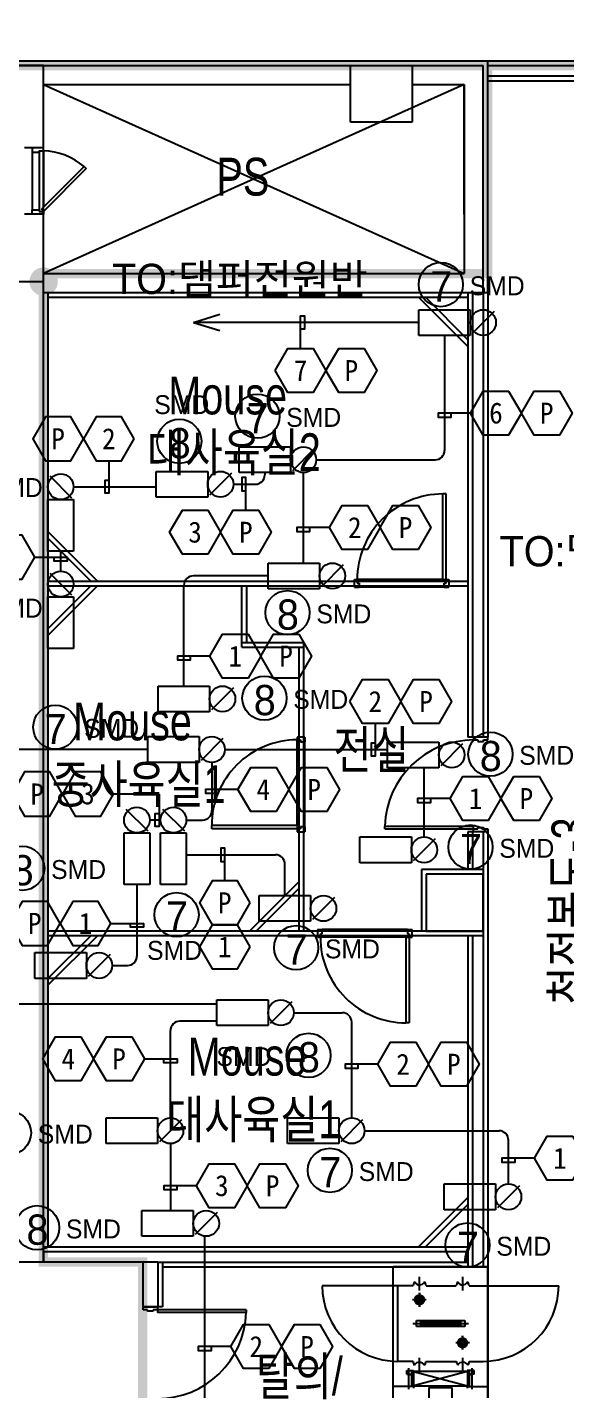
# Model space of a CAD drawing. Header units: millimetres. Extents: x 118559 to 211622, y 1329 to 63037.
# Drawn here: x 187459 to 193156, y 30444 to 44849 of the extents above; entities that cross this region are included whole.
import ezdxf
from ezdxf.enums import TextEntityAlignment as Align

# ---------------------------------------------------------------- set-up
doc = ezdxf.new("R2010")
doc.units = ezdxf.units.MM
doc.header["$LTSCALE"] = 120
doc.linetypes.add('HIDDENX2', pattern=[0.75, 0.5, -0.25])
for name, color, linetype in [('1구역', 41, 'Continuous'), ('ARCH', 9, 'Continuous'), ('DAMPER', 2, 'Continuous'), ('duct-si', 7, 'Continuous'), ('fire', 2, 'Continuous'), ('fire-l', 4, 'Continuous'), ('smd-f', 2, 'Continuous')]:
    doc.layers.add(name, color=color, linetype=linetype)
doc.styles.add('GHD', font='')
doc.styles.add('ghs', font='')
doc.styles.add('TT', font='')
doc.styles.add('돋움', font='')
doc.styles.get('GHD').set_extended_font_data('Dotum')
doc.styles.get('ghs').set_extended_font_data('Dotum')
doc.styles.get('TT').set_extended_font_data('Dotum')
doc.styles.get('돋움').set_extended_font_data('DotumChe')

# ---------------------------------------------------------------- blocks, each defined once
blk = doc.blocks.new('e-22-1')
at = {"layer": 'DAMPER'}
blk.add_line((-5, 1), (-1, 1), dxfattribs=at)
at = {"layer": 'fire'}
for p, q in [((-5, -1), (-5, 1)), ((-1, 1), (-1, -1)), ((0.85, 0.85), (-0.85, -0.85)), ((-1, -1), (-5, -1))]:
    blk.add_line(p, q, dxfattribs=at)
blk.add_circle((0, 0), 1, dxfattribs=at)

msp = doc.modelspace()

# ---------------------------------------------------------------- linework, layer by layer
at = {"layer": '1구역', "color": 4, "linetype": 'HIDDENX2', "ltscale": 7, "const_width": 100, "elevation": 0}
msp.add_lwpolyline([(177130.1, 40802.5), (179743.5, 40802.5), (179743.4, 44444), (194080.1, 44444.2), (194080.1, 46185.5), (200110.1, 46185.5), (200110.1, 52274.1), (160991.4, 52274.1), (160991.4, 42084.2), (169430.1, 42084.2), (169430.1, 35944.2), (167230.1, 35944.2), (167230.1, 31994.2), (177130, 31994.2), (177130.1, 40802.5)], dxfattribs=at)
at = {"layer": '1구역', "color": 5, "linetype": 'HIDDENX2', "ltscale": 7, "const_width": 100, "elevation": 0}
msp.add_lwpolyline([(194080.1, 44444.2), (194080.1, 46188.7), (200110.1, 46185.5), (200110.1, 24554.2), (190080.1, 24554.2), (190080.1, 29294.2), (188680.1, 29294.2), (188680.1, 31794.2), (187630.1, 31794.2), (187630.1, 42244.3), (192330.1, 42244.3), (192330.1, 44444.2)], close=True, dxfattribs=at)
at = {"layer": 'ARCH', "color": 9}
for p, q in [((179280.1, 44494.2, 0), (192330.1, 44494.2, 0)), ((179280.1, 44444.1, 0), (189655.1, 44444.1, 0)), ((187630.1, 44444.2, 0), (182530.1, 44444.2, 0)), ((187630.1, 31794.2, 0), (187630.1, 44444.2, 0)), ((187630.1, 44444.1, 0), (190880.1, 44444.1, 0)), ((187630.1, 44444.1, 0), (190880.1, 44444.1, 0)), ((190880.1, 44444.2, 0), (191530.1, 44444.2, 0)), ((190880.1, 43844.2, 0), (190880.1, 44444.2, 0)), ((190880.1, 44444.2, 0), (191530.1, 44444.2, 0)), ((190880.1, 43844.2, 0), (190880.1, 44444.2, 0)), ((191530.1, 44444.2, 0), (192280.1, 44444.2, 0)), ((191530.1, 44444.2, 0), (192280.1, 44444.2, 0)), ((191530.1, 44444.2, 0), (191530.1, 43844.2, 0)), ((191530.1, 44444.2, 0), (191530.1, 43844.2, 0)), ((192280.1, 44444.2, 0), (192280.1, 44444.2, 0)), ((192280.1, 42044.2, 0), (192280.1, 44444.2, 0)), ((192330.1, 44494.2, 0), (194080.1, 44494.2, 0)), ((192330.1, 42044.2, 0), (192330.1, 44494.2, 0)), ((192330.1, 44444.2, 0), (194080.1, 44444.2, 0)), ((187630.1, 44244.2, 0), (192080.1, 42244.3, 0)), ((192080.2, 44244.2, 0), (187630.1, 42244.3, 0)), ((187630.1, 44244.2, 0), (192080.1, 42244.3, 0)), ((192080.2, 44244.2, 0), (187630.1, 42244.3, 0)), ((187630.1, 44244.1, 0), (190880.1, 44244.1, 0)), ((187630.1, 44244.1, 0), (190880.1, 44244.1, 0)), ((191530.1, 44244.2, 0), (192080.1, 44244.2, 0)), ((191530.1, 44244.2, 0), (192080.1, 44244.2, 0)), ((192079.9, 42872.9, 0), (192079.9, 44244.2, 0)), ((192079.9, 42872.9, 0), (192079.9, 44244.2, 0)), ((192080.1, 44244.2, 0), (192080.1, 42244.2, 0)), ((192330.1, 44334.2, 0), (194080.1, 44334.2, 0)), ((192330.1, 44284.2, 0), (194080.1, 44284.2, 0)), ((191530.1, 43844.2, 0), (190880.1, 43844.2, 0)), ((191530.1, 43844.2, 0), (190880.1, 43844.2, 0)), ((187629.9, 43572.9, 0), (187429.9, 43572.9, 0)), ((187630.1, 43572.9, 0), (187429.9, 43572.9, 0)), ((187630.1, 43572.9, 0), (187510.1, 43572.9, 0)), ((187510.1, 43572.9, 0), (187510.1, 43527.9, 0)), ((187630.1, 43572.9, 0), (187510.1, 43572.9, 0)), ((187510.1, 43572.9, 0), (187510.1, 43527.9, 0)), ((187510.1, 43527.9, 0), (187510.1, 42917.9, 0)), ((187510.1, 43527.9, 0), (187585.1, 43527.9, 0)), ((187510.1, 43527.9, 0), (187510.1, 42917.9, 0)), ((187510.1, 43527.9, 0), (187585.1, 43527.9, 0)), ((187585.1, 43527.9, 0), (187585.1, 43542.9, 0)), ((187585.1, 43542.9, 0), (187630.1, 43542.9, 0)), ((187585.1, 43527.9, 0), (187585.1, 43542.9, 0)), ((187585.1, 43542.9, 0), (187630.1, 43542.9, 0)), ((187585.1, 43527.9, 0), (187585.1, 42917.9, 0)), ((187585.1, 43527.9, 0), (187585.1, 42917.9, 0)), ((187630.1, 43542.9, 0), (187630.1, 43572.9, 0)), ((187630.1, 43542.9, 0), (187630.1, 43572.9, 0)), ((187630.1, 43542.9, 0), (187630.1, 42945.5, 0)), ((187630.1, 43542.9, 0), (187630.1, 42945.5, 0)), ((188059.4, 43375.8, 0), (187608.8, 42924.2, 0)), ((188059.4, 43375.8, 0), (187608.8, 42924.2, 0)), ((188059.4, 43375.8, 0), (188080.7, 43354.6, 0)), ((188059.4, 43375.8, 0), (188080.7, 43354.6, 0)), ((188080.7, 43354.6, 0), (187630.1, 42902.9, 0)), ((188080.7, 43354.6, 0), (187630.1, 42902.9, 0)), ((187629.9, 42872.9, 0), (187429.9, 42872.9, 0)), ((187630.1, 42872.9, 0), (187429.9, 42872.9, 0)), ((187510.1, 42872.9, 0), (187510.1, 42917.9, 0)), ((187510.1, 42917.9, 0), (187585.1, 42917.9, 0)), ((187510.1, 42872.9, 0), (187510.1, 42917.9, 0)), ((187510.1, 42917.9, 0), (187585.1, 42917.9, 0)), ((187630.1, 42872.9, 0), (187510.1, 42872.9, 0)), ((187630.1, 42872.9, 0), (187510.1, 42872.9, 0)), ((187585.1, 42917.9, 0), (187585.1, 42902.9, 0)), ((187585.1, 42917.9, 0), (187585.1, 42902.9, 0)), ((187585.1, 42902.9, 0), (187630.1, 42902.9, 0)), ((187585.1, 42902.9, 0), (187630.1, 42902.9, 0)), ((187630.1, 42902.9, 0), (187608.8, 42924.2, 0)), ((187630.1, 42902.9, 0), (187608.8, 42924.2, 0)), ((187630.1, 42902.9, 0), (187630.1, 42872.9, 0)), ((187630.1, 42902.9, 0), (187630.1, 42872.9, 0)), ((187630.1, 42244.2, 0), (192080.1, 42244.2, 0)), ((187630.1, 42244.2, 0), (192080.1, 42244.2, 0)), ((187630.1, 42044.2, 0), (192280.1, 42044.2, 0)), ((187630.1, 42044.2, 0), (192280.1, 42044.2, 0)), ((187630.1, 31794.2, 0), (187630.1, 42044.2, 0)), ((187680.1, 31954.2, 0), (187680.1, 42044.2, 0)), ((187680.1, 42044.2, 0), (192280.1, 42044.2, 0)), ((187680.1, 41994.2, 0), (192120.1, 41994.2, 0)), ((191599.3, 41994.2, 0), (192120.1, 41473.5, 0)), ((191670.1, 41994.2, 0), (192120.1, 41544.2, 0)), ((192120.1, 42044.2, 0), (192120.1, 37344.2, 0)), ((192120.1, 42044.2, 0), (192330.1, 42044.2, 0)), ((192170.1, 42044.2, 0), (192170.1, 37344.2, 0)), ((192280.1, 42044.2, 0), (192280.1, 37344.2, 0)), ((192330.1, 42044.2, 0), (192330.1, 37344.2, 0)), ((191855.4, 39009.2, 0), (191855.4, 39914.5, 0)), ((191890.7, 39914.5, 0), (191855.4, 39914.5, 0)), ((191890.7, 39009.2, 0), (191890.7, 39914.5, 0)), ((188200.8, 38994.2, 0), (187680.1, 39514.9, 0)), ((188130.1, 38994.2, 0), (187680.1, 39444.2, 0)), ((187680.1, 38994.2, 0), (192120.1, 38994.2, 0)), ((187680.1, 38944.2, 0), (192120.1, 38944.2, 0)), ((188130.1, 38944.2, 0), (187680.1, 38494.2, 0)), ((188200.8, 38944.2, 0), (187680.1, 38423.5, 0)), ((189730.1, 38294.2, 0), (189730.1, 38944.2, 0)), ((189780.1, 38344.2, 0), (189780.1, 38944.2, 0)), ((190920.1, 39009.2, 0), (190949.4, 39009.2, 0)), ((190920.1, 38929.2, 0), (190920.1, 39009.2, 0)), ((190920.1, 38944.2, 0), (190920.1, 38994.2, 0)), ((190920.1, 38929.2, 0), (190969.9, 38929.2, 0)), ((190949.4, 39009.2, 0), (190949.4, 38973.3, 0)), ((191855.4, 39009.2, 0), (190949.4, 39009.2, 0)), ((190949.4, 38973.3, 0), (190969.9, 38973.3, 0)), ((190949.4, 38973.3, 0), (190969.9, 38973.3, 0)), ((190969.9, 38973.3, 0), (190969.9, 38929.2, 0)), ((191870.2, 38929.2, 0), (190969.9, 38929.2, 0)), ((191855.4, 39009.2, 0), (191890.7, 39009.2, 0)), ((191870.2, 38973.3, 0), (191890.7, 38973.3, 0)), ((191870.2, 38929.2, 0), (191870.2, 38973.3, 0)), ((191870.2, 38929.2, 0), (191920.1, 38929.2, 0)), ((191890.7, 39009.2, 0), (191920.1, 39009.2, 0)), ((191890.7, 38973.3, 0), (191890.7, 39009.2, 0)), ((191920.1, 39009.2, 0), (191920.1, 38929.2, 0)), ((191920.1, 38994.2, 0), (191920.1, 38944.2, 0)), ((191920.1, 38994.2, 0), (191920.1, 38944.2, 0)), ((189730.1, 38344.2, 0), (190380.1, 38344.2, 0)), ((190380.1, 38344.2, 0), (190380.1, 35294.2, 0)), ((189730.1, 38294.2, 0), (190380.1, 38294.2, 0)), ((190330.1, 38294.2, 0), (190330.1, 35294.2, 0)), ((190315.1, 37344.2, 0), (190315.1, 37314.8, 0)), ((190395.1, 37344.2, 0), (190315.1, 37344.2, 0)), ((190315.1, 37314.8, 0), (190350.9, 37314.8, 0)), ((190315.1, 36408.8, 0), (190315.1, 37314.8, 0)), ((190380.1, 37344.2, 0), (190330.1, 37344.2, 0)), ((190350.9, 37314.8, 0), (190350.9, 37294.3, 0)), ((190350.9, 37314.8, 0), (190350.9, 37294.3, 0)), ((190395.1, 37344.2, 0), (190395.1, 37294.3, 0)), ((192330.1, 37344.2, 0), (192120.1, 37344.2, 0)), ((192330.1, 37344.2, 0), (192175.1, 37344.2, 0)), ((192180.1, 37344.2, 0), (192180.1, 37314.2, 0)), ((192180.1, 37314.2, 0), (192225.1, 37314.2, 0)), ((192225.1, 37314.2, 0), (192225.1, 37299.2, 0)), ((192285.1, 37299.2, 0), (192285.1, 37314.2, 0)), ((192285.1, 37314.2, 0), (192330.1, 37314.2, 0)), ((192330.1, 37314.2, 0), (192330.1, 37344.2, 0)), ((190350.9, 37294.3, 0), (190395.1, 37294.3, 0)), ((190395.1, 36394.1, 0), (190395.1, 37294.3, 0)), ((192225.1, 37299.2, 0), (192285.1, 37299.2, 0)), ((190315.1, 36408.8, 0), (189409.8, 36408.8, 0)), ((189409.8, 36373.6, 0), (189409.8, 36408.8, 0)), ((190315.1, 36373.6, 0), (189409.8, 36373.6, 0)), ((190315.1, 36408.8, 0), (190315.1, 36373.6, 0)), ((190315.1, 36373.6, 0), (190315.1, 36344.2, 0)), ((190350.9, 36373.6, 0), (190315.1, 36373.6, 0)), ((190315.1, 36344.2, 0), (190395.1, 36344.2, 0)), ((190330.1, 36344.2, 0), (190380.1, 36344.2, 0)), ((190330.1, 36344.2, 0), (190380.1, 36344.2, 0)), ((190350.9, 36394.1, 0), (190350.9, 36373.6, 0)), ((190395.1, 36394.1, 0), (190350.9, 36394.1, 0)), ((190395.1, 36394.1, 0), (190395.1, 36344.2, 0)), ((191240.1, 36404.2, 0), (192180.1, 36404.2, 0)), ((191240.1, 36374.2, 0), (191240.1, 36404.2, 0)), ((191240.1, 36374.2, 0), (192180.1, 36374.2, 0)), ((192120.1, 36344.2, 0), (192120.1, 35944.2, 0)), ((192330.1, 36344.2, 0), (192120.1, 36344.2, 0)), ((192170.1, 36344.2, 0), (192170.1, 35944.2, 0)), ((192335.1, 36344.2, 0), (192175.1, 36344.2, 0)), ((192180.1, 36374.2, 0), (192180.1, 36404.2, 0)), ((192180.1, 36344.2, 0), (192180.1, 36374.2, 0)), ((192180.1, 36374.2, 0), (192225.1, 36374.2, 0)), ((192225.1, 36374.2, 0), (192225.1, 36389.2, 0)), ((192225.1, 36389.2, 0), (192285.1, 36389.2, 0)), ((192280.1, 36344.2, 0), (192280.1, 31744.2, 0)), ((192285.1, 36389.2, 0), (192285.1, 36374.2, 0)), ((192285.1, 36374.2, 0), (192330.1, 36374.2, 0)), ((192330.1, 36374.2, 0), (192330.1, 36344.2, 0)), ((192330.1, 36344.2, 0), (192330.1, 31744.2, 0)), ((192280.1, 35944.2, 0), (191630.1, 35944.2, 0)), ((191630.1, 35944.2, 0), (191630.1, 35294.2, 0)), ((192280.1, 35894.2, 0), (191680.1, 35894.2, 0)), ((191680.1, 35894.2, 0), (191680.1, 35294.2, 0)), ((192280.1, 35894.2, 0), (191680.1, 35894.2, 0)), ((191680.1, 35894.2, 0), (191680.1, 35294.2, 0)), ((192280.1, 35894.2, 0), (192280.1, 35294.2, 0)), ((192280.1, 35294.2, 0), (192280.1, 35894.2, 0)), ((189809.3, 35294.2, 0), (190330.1, 35814.9, 0)), ((189880.1, 35294.2, 0), (190330.1, 35744.2, 0)), ((192280.1, 35294.2, 0), (187680.1, 35294.2, 0)), ((190530.1, 35309.2, 0), (190530.1, 35229.2, 0)), ((190530.1, 35309.2, 0), (190579.9, 35309.2, 0)), ((190530.1, 35294.2, 0), (190530.1, 35244.2, 0)), ((190579.9, 35265, 0), (190579.9, 35309.2, 0)), ((191480.2, 35309.2, 0), (190579.9, 35309.2, 0)), ((191480.2, 35309.2, 0), (191480.2, 35265, 0)), ((191480.2, 35309.2, 0), (191530.1, 35309.2, 0)), ((191530.1, 35229.2, 0), (191530.1, 35309.2, 0)), ((191530.1, 35244.2, 0), (191530.1, 35294.2, 0)), ((191530.1, 35244.2, 0), (191530.1, 35294.2, 0)), ((191680.1, 35294.2, 0), (192280.1, 35294.2, 0)), ((192280.1, 35244.2, 0), (187680.1, 35244.2, 0)), ((188130.1, 35244.2, 0), (187680.1, 34794.2, 0)), ((188200.8, 35244.2, 0), (187680.1, 34723.4, 0)), ((190530.1, 35229.2, 0), (190559.4, 35229.2, 0)), ((190559.4, 35265, 0), (190579.9, 35265, 0)), ((190559.4, 35229.2, 0), (190559.4, 35265, 0)), ((190559.4, 35265, 0), (190579.9, 35265, 0)), ((191465.4, 35229.2, 0), (190559.4, 35229.2, 0)), ((191465.4, 35229.2, 0), (191465.4, 34323.9, 0)), ((191465.4, 35229.2, 0), (191500.7, 35229.2, 0)), ((191480.2, 35265, 0), (191500.7, 35265, 0)), ((191500.7, 35265, 0), (191500.7, 35229.2, 0)), ((191500.7, 35229.2, 0), (191530.1, 35229.2, 0)), ((191500.7, 35229.2, 0), (191500.7, 34323.9, 0)), ((192120.1, 35244.2, 0), (192120.1, 31744.2, 0)), ((192170.1, 35244.2, 0), (192170.1, 31744.2, 0)), ((191500.7, 34323.9, 0), (191465.4, 34323.9, 0)), ((191599.3, 31954.2, 0), (192120.1, 32474.9, 0)), ((191670.1, 31954.2, 0), (192120.1, 32404.2, 0)), ((187630.1, 31954.2, 0), (192120.1, 31954.2, 0)), ((187630.1, 31904.2, 0), (188890.1, 31904.2, 0)), ((187630.1, 31904.2, 0), (187630.1, 31794.2, 0)), ((188890.1, 31904.2, 0), (192120.1, 31904.2, 0)), ((187630.1, 31794.2, 0), (182130.1, 31794.2, 0)), ((188840.1, 31794.2, 0), (187630.1, 31794.2, 0)), ((188680.1, 31794.2, 0), (188680.1, 31319.2, 0)), ((188840.1, 31794.2, 0), (188840.1, 31319.2, 0)), ((188840.1, 31794.2, 0), (192120.1, 31794.2, 0)), ((188890.1, 31794.2, 0), (188890.1, 31319.2, 0)), ((188890.1, 31744.2, 0), (192330.1, 31744.2, 0)), ((191330.1, 30244.2, 0), (191330.1, 31744.2, 0)), ((192330.1, 31744.2, 0), (191330.1, 31744.2, 0)), ((191330.1, 30511.5, 0), (191330.1, 31744.2, 0)), ((192330.1, 30244.2, 0), (192330.1, 31744.2, 0)), ((192330.1, 31744.2, 0), (192330.1, 26694.2, 0)), ((191607.6, 31493.5, 0), (191607.6, 31639.2, 0)), ((192064.3, 31638.3, 0), (192064.3, 31492.6, 0)), ((191379.6, 31544.2, 0), (190579.6, 31544.2, 0)), ((191379.6, 30744.2, 0), (191379.6, 31544.2, 0)), ((191541.6, 31544.2, 0), (191379.6, 31544.2, 0)), ((191607.6, 31321.4, 0), (191607.6, 31467.2, 0)), ((191607.6, 31467.2, 0), (191607.6, 31321.4, 0)), ((191677.9, 31544.2, 0), (191996.9, 31544.2, 0)), ((192133.1, 31544.2, 0), (192279.9, 31544.2, 0)), ((192280.5, 31544.2, 0), (193080.5, 31544.2, 0)), ((188840.1, 31319.2, 0), (188680.1, 31319.2, 0)), ((188685.1, 31319.2, 0), (188835.1, 31319.2, 0)), ((188685.1, 31289.2, 0), (188685.1, 31319.2, 0)), ((188685.1, 31319.2, 0), (188835.1, 31319.2, 0)), ((188685.1, 31289.2, 0), (188685.1, 31319.2, 0)), ((188730.1, 31289.2, 0), (188685.1, 31289.2, 0)), ((188730.1, 31289.2, 0), (188685.1, 31289.2, 0)), ((188730.1, 31274.2, 0), (188730.1, 31289.2, 0)), ((188730.1, 31274.2, 0), (188730.1, 31289.2, 0)), ((188790.1, 31274.2, 0), (188730.1, 31274.2, 0)), ((188790.1, 31274.2, 0), (188730.1, 31274.2, 0)), ((188835.1, 31289.2, 0), (188790.1, 31289.2, 0)), ((188790.1, 31289.2, 0), (188790.1, 31274.2, 0)), ((188835.1, 31289.2, 0), (188790.1, 31289.2, 0)), ((188790.1, 31289.2, 0), (188790.1, 31274.2, 0)), ((188835.1, 31319.2, 0), (188835.1, 31289.2, 0)), ((188835.1, 31319.2, 0), (188835.1, 31289.2, 0)), ((189775.1, 31289.2, 0), (188835.1, 31289.2, 0)), ((188835.1, 31289.2, 0), (188835.1, 31259.2, 0)), ((189775.1, 31289.2, 0), (188835.1, 31289.2, 0)), ((188835.1, 31289.2, 0), (188835.1, 31259.2, 0)), ((189775.1, 31259.2, 0), (188835.1, 31259.2, 0)), ((189775.1, 31259.2, 0), (188835.1, 31259.2, 0)), ((188890.1, 31319.2, 0), (188840.1, 31319.2, 0)), ((189775.1, 31289.2, 0), (189775.1, 31259.2, 0)), ((189775.1, 31289.2, 0), (189775.1, 31259.2, 0)), ((191680.5, 31394.3, 0), (191534.7, 31394.3, 0)), ((191539.5, 31144.2, 0), (192126.4, 31144.2, 0)), ((191576.8, 31176.9, 0), (192089, 31176.9, 0)), ((191576.8, 31111.5, 0), (191576.8, 31176.9, 0)), ((191622.4, 31111.5, 0), (191622.4, 31176.9, 0)), ((191633.8, 31165.5, 0), (192032.1, 31165.5, 0)), ((191633.8, 31122.9, 0), (191633.8, 31165.5, 0)), ((192032.1, 31122.9, 0), (191633.8, 31122.9, 0)), ((192032.1, 31165.5, 0), (192032.1, 31122.9, 0)), ((192043.5, 31176.9, 0), (192043.5, 31111.5, 0)), ((192089, 31176.9, 0), (192089, 31111.5, 0)), ((192089, 31111.5, 0), (191576.8, 31111.5, 0)), ((192064.3, 31013.8, 0), (192064.3, 30868, 0)), ((192064.3, 30868, 0), (192064.3, 31013.8, 0)), ((192137.2, 30940.9, 0), (191991.4, 30940.9, 0)), ((191540.1, 30744.2, 0), (191379.6, 30744.2, 0)), ((191607.6, 30634.2, 0), (191607.6, 30779.9, 0)), ((191676.4, 30744.2, 0), (191998.9, 30744.2, 0)), ((192064.3, 30780.2, 0), (192064.3, 30634.5, 0)), ((192135.1, 30744.2, 0), (192279.9, 30744.2, 0)), ((191475.1, 30609.2, 0), (191475.1, 30647, 0)), ((191475.1, 30647, 0), (191546.5, 30647, 0)), ((191475.1, 30609.2, 0), (191515.1, 30609.2, 0)), ((191495.1, 30449, 0), (191495.1, 30671.3, 0)), ((191515.1, 30595.8, 0), (191515.1, 30609.2, 0)), ((192135.1, 30637, 0), (191525.1, 30637, 0)), ((191525.1, 30637, 0), (191525.1, 30487, 0)), ((191545.1, 30637, 0), (192115.1, 30487, 0)), ((192115.1, 30637, 0), (191545.1, 30487, 0)), ((191545.1, 30637, 0), (191545.1, 30487, 0)), ((192185.1, 30647, 0), (192113.6, 30647, 0)), ((192115.1, 30637, 0), (192115.1, 30487, 0)), ((192135.1, 30637, 0), (192135.1, 30487, 0)), ((192185.1, 30609.2, 0), (192145.1, 30609.2, 0)), ((192145.1, 30595.8, 0), (192145.1, 30609.2, 0)), ((192165.1, 30449, 0), (192165.1, 30671.3, 0)), ((192185.1, 30609.2, 0), (192185.1, 30647, 0)), ((191546.5, 30477, 0), (191330.1, 30477, 0)), ((191525.1, 30487, 0), (192135.1, 30487, 0)), ((191546.5, 30477, 0), (191546.5, 30462, 0)), ((191710.1, 30258.3, 0), (191710.1, 30469.2, 0)), ((191710.1, 30469.2, 0), (191950.1, 30469.2, 0)), ((191950.1, 30469.2, 0), (191950.1, 30258.3, 0)), ((192113.6, 30477, 0), (192330.1, 30477, 0)), ((192113.6, 30477, 0), (192113.6, 30462, 0))]:
    msp.add_line(p, q, dxfattribs=at)
for centre, radius in [((191607.6, 31394.3, 0), 49), ((191607.6, 31394.3, 0), 34.2), ((191607.6, 31394.3, 0), 22.4), ((192064.3, 30940.9, 0), 49), ((192064.3, 30940.9, 0), 34.2), ((192064.3, 30940.9, 0), 22.4)]:
    msp.add_circle(centre, radius, dxfattribs=at)
for centre, radius, start, end in [((187610.6, 42857.6, 0), 685.6, 49.10422, 88.37314), ((187610.6, 42857.6, 0), 685.6, 49.10422, 88.37314), ((191854.1, 39009.8, 0), 904.7, 89.91508, 180.03615), ((190314.5, 36410.2, 0), 904.7, 89.96385, 180.08492), ((192180.1, 36374.2, 0), 940, 90, 178.1729), ((191464.1, 35228.6, 0), 904.7, 179.96385, 270.08492), ((191609.8, 31540, 0), 68.3, 139.39988, 176.48783), ((191609.1, 31609.7, 0), 57, 206.26441, 334.84957), ((191609.8, 31540, 0), 68.3, 3.51217, 41.71409), ((192065, 31540, 0), 68.3, 139.39988, 176.48783), ((192064.3, 31609.7, 0), 57, 206.26441, 334.84957), ((192065, 31540, 0), 68.3, 3.51217, 41.71409), ((191379.6, 31544.2, 0), 800, 180, 270), ((192280.5, 31544.2, 0), 800, 270, 0), ((188835.1, 31289.2, 0), 940, 270, 358.1729), ((191608.3, 30748.4, 0), 68.3, 183.51217, 220.60012), ((191607.6, 30678.7, 0), 57, 25.15043, 153.73559), ((191608.3, 30748.4, 0), 68.3, 318.28591, 356.48783), ((192067, 30748.4, 0), 68.3, 183.51217, 220.60012), ((192066.3, 30678.7, 0), 57, 25.15043, 153.73559), ((192067, 30748.4, 0), 68.3, 318.28591, 356.48783)]:
    msp.add_arc(centre, radius, start, end, dxfattribs=at)
at = {"layer": 'duct-si', "linetype": 'Continuous'}
msp.add_line((186697.4, 42160.3, 0), (187632.4, 42160.3, 0), dxfattribs=at)
at = {"layer": 'duct-si', "const_width": 150, "elevation": 0}
msp.add_lwpolyline([(187707.4, 42160.3, 1), (187557.4, 42160.3, 1)], format="xyb", close=True, dxfattribs=at)
at = {"layer": 'fire', "color": 2}
msp.add_line((188852.9, 36742.6, 0), (188370, 36742.6, 0), dxfattribs=at)
at = {"layer": 'fire', "color": 2, "elevation": 0}
for points in [[(190350.4, 41452.1), (190350.4, 41796.7), (190391.2, 41796.7), (190391.2, 41657.8), (190350.4, 41657.8)], [(192148.5, 40769.3), (191804, 40769.3), (191804, 40728.5), (191942.8, 40728.5), (191942.8, 40769.3)], [(188322.4, 40266.2), (188322.4, 39921.6), (188281.6, 39921.6), (188281.6, 40060.5), (188322.4, 40060.5)], [(189771.4, 39742.6), (189771.4, 40087.2), (189730.6, 40087.2), (189730.6, 39948.3), (189771.4, 39948.3)], [(190655.2, 39559.6), (190310.7, 39559.6), (190310.7, 39518.8), (190449.5, 39518.8), (190449.5, 39559.6)], [(187538.1, 39245.6), (187882.7, 39245.6), (187882.7, 39204.8), (187743.8, 39204.8), (187743.8, 39245.6)], [(189391.3, 38200.8), (189046.7, 38200.8), (189046.7, 38160), (189185.6, 38160), (189185.6, 38200.8)], [(191140.8, 37488.3), (191140.8, 37143.7), (191100, 37143.7), (191100, 37282.6), (191140.8, 37282.6)], [(188852.9, 36742.6), (188852.9, 36398.1), (188812.1, 36398.1), (188812.1, 36537), (188852.9, 36537)], [(189688.2, 36790.8), (189343.6, 36790.8), (189343.6, 36750), (189482.5, 36750), (189482.5, 36790.8)], [(191933.2, 36694.9), (191588.6, 36694.9), (191588.6, 36654.1), (191727.5, 36654.1), (191727.5, 36694.9)], [(189548.1, 35824.9), (189548.1, 36169.4), (189507.3, 36169.4), (189507.3, 36030.6), (189548.1, 36030.6)], [(188344, 35375), (188688.5, 35375), (188688.5, 35334.2), (188549.6, 35334.2), (188549.6, 35375)], [(188698.7, 33941.7), (189043.3, 33941.7), (189043.3, 33900.9), (188904.4, 33900.9), (188904.4, 33941.7)], [(191166, 33885.9), (190821.4, 33885.9), (190821.4, 33845.1), (190960.3, 33845.1), (190960.3, 33885.9)], [(192824.5, 32891.5), (192480, 32891.5), (192480, 32850.7), (192618.8, 32850.7), (192618.8, 32891.5)], [(189248.9, 32600.8), (188904.4, 32600.8), (188904.4, 32560), (189043.3, 32560), (189043.3, 32600.8)], [(189612.9, 30900.8), (189268.4, 30900.8), (189268.4, 30860), (189407.3, 30860), (189407.3, 30900.8)]]:
    msp.add_lwpolyline(points, dxfattribs=at)
at = {"layer": 'fire-l', "color": 6, "ltscale": 2}
for p, q in [((189217.8, 41728.8, -49.9), (189494.6, 41814.2, 2757.1)), ((189217.8, 41728.8, -49.9), (189494.6, 41643.4, 2757.1)), ((191601.4, 41727.2, 0), (189222.7, 41727.2, 0)), ((191873.4, 41591.2, 0), (191873.4, 40376.1, 0)), ((190516.1, 40276.1, 0), (191773.4, 40276.1, 0)), ((189972.1, 40140.1, 0), (189972.1, 40117.7, 0)), ((190380.1, 39184.7, 0), (190380.1, 40140.1, 0)), ((187949.2, 39991, 0), (188824, 39991, 0)), ((189640, 40017.7, 0), (189872.1, 40017.7, 0)), ((187813.2, 39098.6, 0), (187813.2, 39311, 0)), ((190006.6, 39048.7, 0), (189216.1, 39048.7, 0)), ((189116.1, 37884.1, 0), (189116.1, 38948.7, 0)), ((188733.1, 37213.2, 0), (182828.9, 37213.2, 0)), ((189549.1, 37213.2, 0), (191268.7, 37213.2, 0)), ((189413.1, 37077.2, 0), (189413.1, 36567.5, 0)), ((191658.1, 36288.3, 0), (191658.1, 37019.9, 0)), ((188869.1, 36467.5, 0), (188755.1, 36467.5, 0)), ((189141.1, 36467.5, 0), (189313.1, 36467.5, 0)), ((189141.1, 36100, 0), (190084.1, 36100, 0)), ((190184.1, 35668.9, 0), (190184.1, 36000, 0)), ((188619.1, 35787.5, 0), (188619.1, 35029.3, 0)), ((188356.2, 34929.3, 0), (188519.1, 34929.3, 0)), ((189463.1, 34520.8, 0), (181680, 34520.8, 0)), ((190279.1, 34430.8, 0), (190790.9, 34430.8, 0)), ((189463.1, 34340.8, 0), (189073.8, 34340.8, 0)), ((190890.9, 33317.9, 0), (190890.9, 34330.8, 0)), ((188973.8, 33317.9, 0), (188973.8, 34240.8, 0)), ((191026.9, 33181.9, 0), (192449.4, 33181.9, 0)), ((188973.8, 33045.9, 0), (188973.8, 32338.7, 0)), ((192549.4, 32619.6, 0), (192549.4, 33081.9, 0)), ((189337.8, 29994.1, 0), (189337.8, 32067.4, 0))]:
    msp.add_line(p, q, dxfattribs=at)
at = {"layer": 'fire-l', "color": 2, "elevation": 0}
for points in [[(190081.8, 41219.5), (190216.1, 41452.1), (190484.7, 41452.1), (190619, 41219.5), (190484.7, 40986.9), (190216.1, 40986.9)], [(190619, 41219.5), (190753.3, 41452.1), (191021.9, 41452.1), (191156.2, 41219.5), (191021.9, 40986.9), (190753.3, 40986.9)], [(192148.5, 40769.3), (192282.8, 41002), (192551.4, 41002), (192685.7, 40769.3), (192551.4, 40536.7), (192282.8, 40536.7)], [(192685.7, 40769.3), (192820, 41002), (193088.7, 41002), (193223, 40769.3), (193088.7, 40536.7), (192820, 40536.7)], [(188053.8, 40498.8), (187919.5, 40731.4), (187650.9, 40731.4), (187516.6, 40498.8), (187650.9, 40266.2), (187919.5, 40266.2)], [(188591, 40498.8), (188456.7, 40731.4), (188188.1, 40731.4), (188053.8, 40498.8), (188188.1, 40266.2), (188456.7, 40266.2)], [(190655.2, 39559.6), (190789.5, 39792.3), (191058.1, 39792.3), (191192.4, 39559.6), (191058.1, 39327), (190789.5, 39327)], [(191192.4, 39559.6), (191326.8, 39792.3), (191595.4, 39792.3), (191729.7, 39559.6), (191595.4, 39327), (191326.8, 39327)], [(188965.5, 39510), (189099.8, 39742.6), (189368.4, 39742.6), (189502.7, 39510), (189368.4, 39277.4), (189099.8, 39277.4)], [(189502.7, 39510), (189637.1, 39742.6), (189905.7, 39742.6), (190040, 39510), (189905.7, 39277.4), (189637.1, 39277.4)], [(187538.1, 39245.6), (187403.8, 39478.2), (187135.2, 39478.2), (187000.9, 39245.6), (187135.2, 39013), (187403.8, 39013)], [(189391.3, 38200.8), (189525.6, 38433.5), (189794.2, 38433.5), (189928.5, 38200.8), (189794.2, 37968.2), (189525.6, 37968.2)], [(189928.5, 38200.8), (190062.8, 38433.5), (190331.4, 38433.5), (190465.7, 38200.8), (190331.4, 37968.2), (190062.8, 37968.2)], [(190872.2, 37720.9), (191006.5, 37953.5), (191275.1, 37953.5), (191409.4, 37720.9), (191275.1, 37488.3), (191006.5, 37488.3)], [(191409.4, 37720.9), (191543.7, 37953.5), (191812.3, 37953.5), (191946.6, 37720.9), (191812.3, 37488.3), (191543.7, 37488.3)], [(189688.2, 36790.8), (189822.5, 37023.4), (190091.1, 37023.4), (190225.4, 36790.8), (190091.1, 36558.2), (189822.5, 36558.2)], [(190225.4, 36790.8), (190359.7, 37023.4), (190628.3, 37023.4), (190762.6, 36790.8), (190628.3, 36558.2), (190359.7, 36558.2)], [(187832.8, 36742.6), (187698.5, 36975.3), (187429.9, 36975.3), (187295.6, 36742.6), (187429.9, 36510), (187698.5, 36510)], [(188370, 36742.6), (188235.7, 36975.3), (187967.1, 36975.3), (187832.8, 36742.6), (187967.1, 36510), (188235.7, 36510)], [(191933.2, 36694.9), (192067.5, 36927.5), (192336.1, 36927.5), (192470.4, 36694.9), (192336.1, 36462.3), (192067.5, 36462.3)], [(192470.4, 36694.9), (192604.7, 36927.5), (192873.3, 36927.5), (193007.6, 36694.9), (192873.3, 36462.3), (192604.7, 36462.3)], [(189816.7, 35592.3), (189682.4, 35824.9), (189413.8, 35824.9), (189279.5, 35592.3), (189413.8, 35359.6), (189682.4, 35359.6)], [(187806.7, 35375), (187672.4, 35607.6), (187403.8, 35607.6), (187269.5, 35375), (187403.8, 35142.3), (187672.4, 35142.3)], [(188344, 35375), (188209.7, 35607.6), (187941, 35607.6), (187806.7, 35375), (187941, 35142.3), (188209.7, 35142.3)], [(189816.7, 35127), (189682.4, 35359.6), (189413.8, 35359.6), (189279.5, 35127), (189413.8, 34894.4), (189682.4, 34894.4)], [(187624.2, 33941.7), (187758.6, 34174.4), (188027.2, 34174.4), (188161.5, 33941.7), (188027.2, 33709.1), (187758.6, 33709.1)], [(188161.5, 33941.7), (188295.8, 34174.4), (188564.4, 34174.4), (188698.7, 33941.7), (188564.4, 33709.1), (188295.8, 33709.1)], [(191166, 33885.9), (191300.3, 34118.6), (191568.9, 34118.6), (191703.2, 33885.9), (191568.9, 33653.3), (191300.3, 33653.3)], [(191703.2, 33885.9), (191837.5, 34118.6), (192106.1, 34118.6), (192240.4, 33885.9), (192106.1, 33653.3), (191837.5, 33653.3)], [(192824.5, 32891.5), (192958.8, 33124.2), (193227.4, 33124.2), (193361.7, 32891.5), (193227.4, 32658.9), (192958.8, 32658.9)], [(189248.9, 32600.8), (189383.2, 32833.4), (189651.9, 32833.4), (189786.2, 32600.8), (189651.9, 32368.2), (189383.2, 32368.2)], [(189786.2, 32600.8), (189920.5, 32833.4), (190189.1, 32833.4), (190323.4, 32600.8), (190189.1, 32368.2), (189920.5, 32368.2)], [(189612.9, 30900.8), (189747.3, 31133.4), (190015.9, 31133.4), (190150.2, 30900.8), (190015.9, 30668.2), (189747.3, 30668.2)], [(190150.2, 30900.8), (190284.5, 31133.4), (190553.1, 31133.4), (190687.4, 30900.8), (190553.1, 30668.2), (190284.5, 30668.2)]]:
    msp.add_lwpolyline(points, close=True, dxfattribs=at)
at = {"layer": 'fire-l', "color": 6, "ltscale": 2}
for centre, start, end in [((191773.4, 40376.1, 0), 270, 0), ((189872.1, 40117.7, 0), 270, 0), ((189216.1, 38948.7, 0), 90, 180), ((189313.1, 36567.5, 0), 270, 0), ((190084.1, 36000, 0), 0, 90), ((188519.1, 35029.3, 0), 270, 0), ((190790.9, 34330.8, 0), 0, 90), ((189073.8, 34240.8, 0), 90, 180), ((192449.4, 33081.9, 0), 0, 90)]:
    msp.add_arc(centre, 100, start, end, dxfattribs=at)
at = {"layer": 'smd-f'}
for centre in [(191834.5, 42128.4), (189893.6, 40737.4), (189067.7, 40471.6, 0), (190212.3, 38659.9), (189967.5, 37755.9), (187755.9, 37449.7, 0), (192358.2, 37164.1), (192147.7, 36181.3, 0), (187406.6, 35957), (189038.9, 35466.6, 0), (190303.4, 35117.8), (190434.8, 33979.5, 0), (187265.6, 33160, 0), (190660.5, 32763.9), (187563.3, 32157), (192116.3, 31974.2, 0)]:
    msp.add_circle(centre, 233.7, dxfattribs=at)

# ---------------------------------------------------------------- block references
at = {"layer": 'fire-l', "ltscale": 2, "xscale": 136, "yscale": 136, "zscale": 136}
for p in [(192281.4, 41727.2, 0), (190380.1, 40276.1, 0), (189504, 40017.7, 0), (190686.6, 39048.7, 0), (189524.1, 37748.1, 0), (189413.1, 37213.2, 0), (191948.7, 37155.9, 0), (191658.1, 36152.3, 0), (190592.1, 35532.9, 0), (188220.2, 34929.3, 0), (190143.1, 34430.8, 0), (188973.8, 33181.9, 0), (190890.9, 33181.9, 0), (192549.4, 32483.6, 0), (189351.8, 32202.7, 0)]:
    msp.add_blockref('e-22-1', p, dxfattribs=at)
at = {"layer": 'fire-l', "ltscale": 2, "xscale": 136, "yscale": 136, "zscale": 136, "rotation": 90}
for p in [(187813.2, 39991, 0), (187813.2, 38962.6, 0), (188619.1, 36467.5, 0), (189005.1, 36467.5, 0)]:
    msp.add_blockref('e-22-1', p, dxfattribs=at)

# ---------------------------------------------------------------- texts
at = {"layer": 'ARCH', "color": 9, "style": 'GHD', "width": 0.8}
msp.add_text('PS', height=400, dxfattribs=at).set_placement((189740.1, 43269.2, 0), align=Align.MIDDLE_CENTER)
msp.add_text('PS', height=400, dxfattribs=at).set_placement((189740.1, 43269.2, 0), align=Align.MIDDLE_CENTER)
for s, p in [('Mouse', (188950.7, 40756.1, 0)), ('대사육실2', (188725, 40155.9, 0)), ('Mouse', (187943.9, 37309.8, 0)), ('전실', (190699.2, 37011, 0)), ('중사육실1', (187718.2, 36647.1, 0)), ('Mouse', (189156.3, 33765.9, 0)), ('대사육실1', (188930.6, 33103.2, 0)), ('탈의/', (189877.7, 30387, 0))]:
    msp.add_text(s, height=400, dxfattribs=at).set_placement(p)
msp.add_text('청정복도-3', height=400, rotation=90, dxfattribs=at).set_placement((193405.1, 34516.4, 0))
at = {"layer": 'fire', "style": '돋움'}
for s, p in [('7', (190350.4, 41219.5, 0)), ('P', (190887.6, 41219.5, 0)), ('6', (192417.1, 40769.3, 0)), ('P', (192954.3, 40769.3, 0)), ('P', (187785.2, 40498.8, 0)), ('2', (188322.4, 40498.8, 0)), ('3', (189234.1, 39510, 0)), ('P', (189771.4, 39510, 0)), ('2', (190923.8, 39559.6, 0)), ('P', (191461.1, 39559.6, 0)), ('1', (189659.9, 38200.8, 0)), ('P', (190197.1, 38200.8, 0)), ('2', (191140.8, 37720.9, 0)), ('P', (191678, 37720.9, 0)), ('4', (189956.8, 36790.8, 0)), ('P', (190494, 36790.8, 0)), ('P', (187564.2, 36742.6, 0)), ('3', (188101.4, 36742.6, 0)), ('1', (192201.8, 36694.9, 0)), ('P', (192739, 36694.9, 0)), ('P', (189548.1, 35592.3, 0)), ('P', (187538.1, 35375, 0)), ('1', (188075.3, 35375, 0)), ('1', (189548.1, 35127, 0)), ('4', (187892.9, 33941.7, 0)), ('P', (188430.1, 33941.7, 0)), ('P', (191971.8, 33885.9, 0)), ('2', (191434.6, 33885.9, 0)), ('1', (193093.1, 32891.5, 0)), ('3', (189517.5, 32600.8, 0)), ('P', (190054.8, 32600.8, 0)), ('2', (189881.6, 30900.8, 0)), ('P', (190418.8, 30900.8, 0))]:
    msp.add_text(s, height=222.4, dxfattribs=at).set_placement(p, align=Align.MIDDLE)
at = {"layer": 'smd-f', "style": 'TT'}
for s, p in [('TO:댐퍼전원반', (189708.3, 42192.4, -1453.4)), ('7', (191838.3, 42108.5)), ('7', (189897.4, 40717.5)), ('8', (189071.5, 40451.7, 0)), ('TO:댐퍼전원반', (193808.3, 39312.8, -1453.4)), ('8', (190216, 38640)), ('8', (189971.3, 37736)), ('7', (187759.7, 37429.7, 0)), ('8', (192362, 37144.2)), ('7', (192151.4, 36161.3, 0)), ('8', (187410.3, 35937.1)), ('7', (189042.7, 35446.6, 0)), ('7', (190307.1, 35097.8)), ('8', (190438.5, 33959.6, 0)), ('7', (190664.2, 32744)), ('8', (187567.1, 32137)), ('7', (192120.1, 31954.2, 0))]:
    msp.add_text(s, height=320, dxfattribs=at).set_placement(p, align=Align.MIDDLE)
at = {"layer": 'smd-f', "style": 'ghs'}
for p in [(192139.5, 42015.6), (188802.4, 40759.1, 0), (190198.6, 40624.5), (187041.3, 39882.9), (187041.3, 38607.5), (190517.2, 38547), (190272.5, 37643), (188060.9, 37336.8, 0), (192663.2, 37051.2), (192452.6, 36068.4, 0), (187711.5, 35844.1), (188726.5, 34989.3, 0), (190608.3, 35004.9), (189460.6, 33866.6, 0), (187570.6, 33047.1, 0), (190965.4, 32651), (187868.3, 32044.1), (192421.3, 31861.3, 0)]:
    msp.add_text('SMD', height=200, dxfattribs=at).set_placement(p)

doc.saveas('drawing.dxf')
